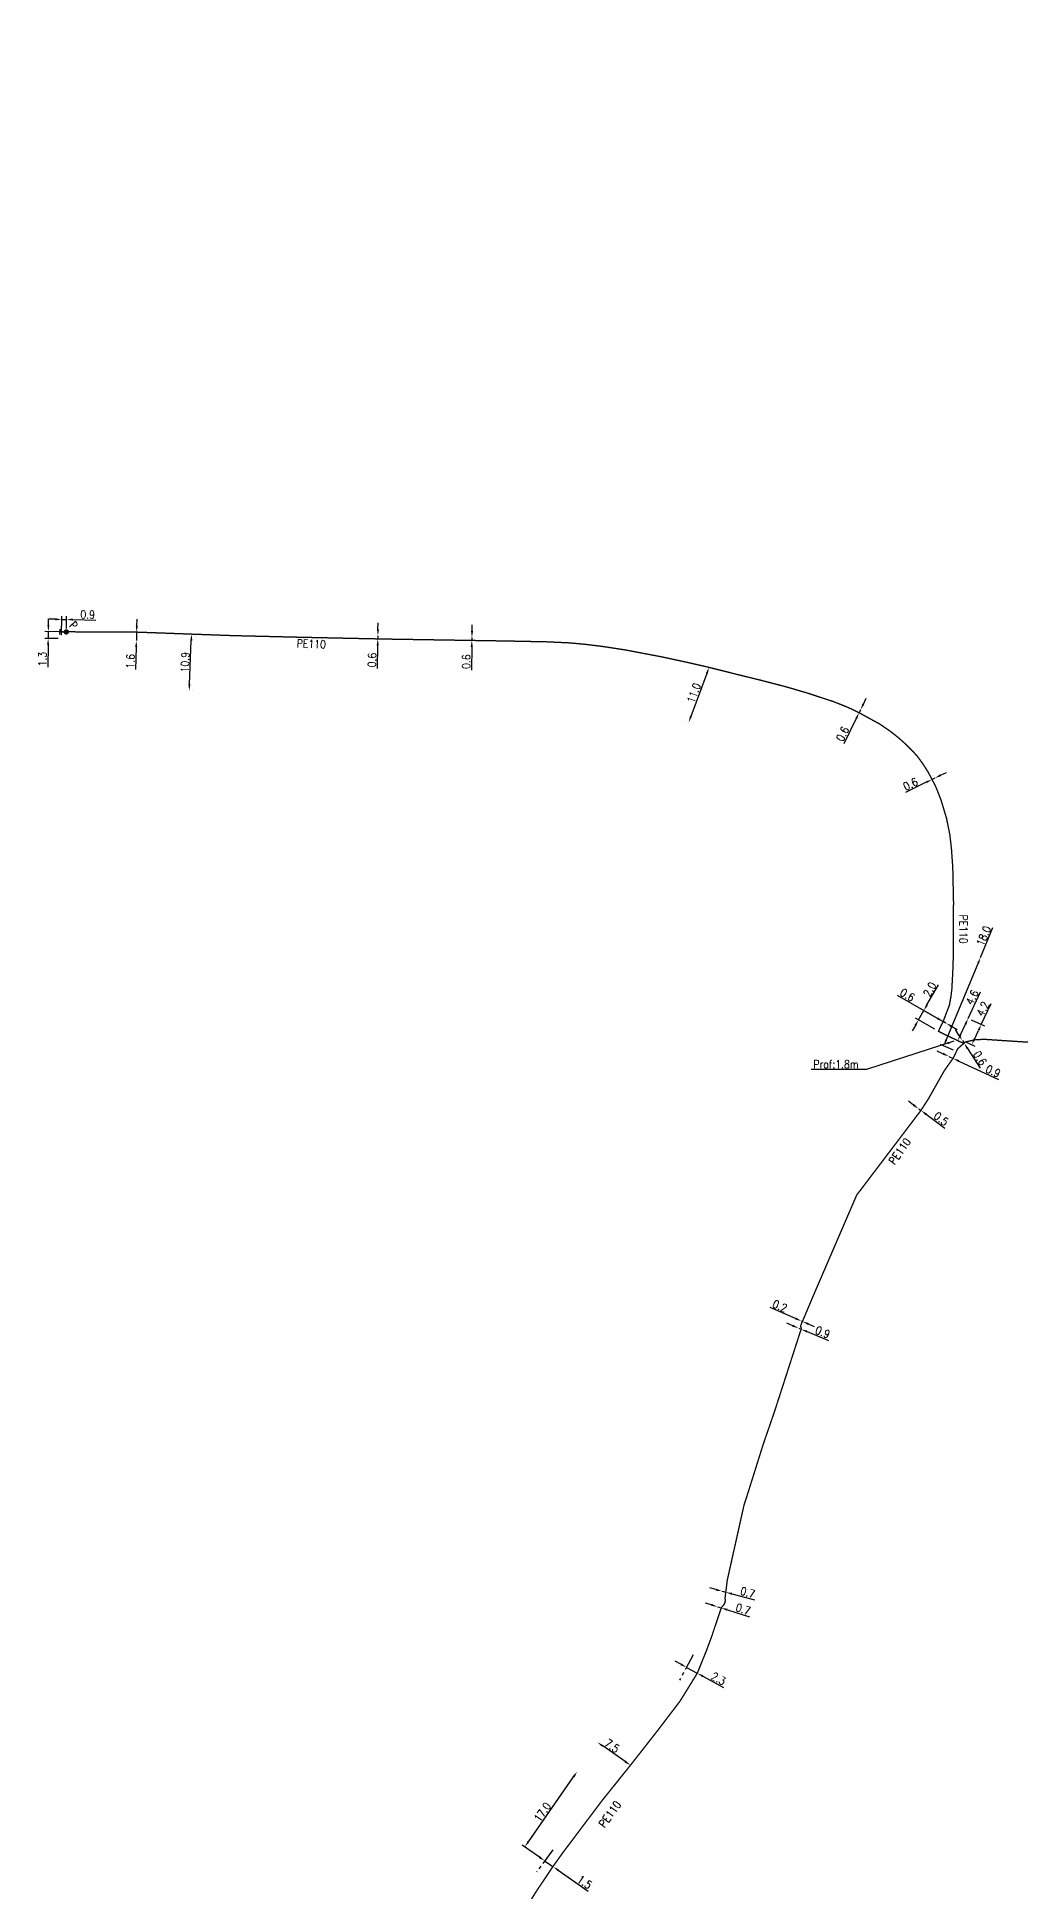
# Model space of a CAD drawing. Header units: millimetres. Extents: x 183000 to 183920, y 151989 to 153001.
# Drawn here: x 183070.1 to 183254.5, y 152499.4 to 152847.1 of the extents above; entities that cross this region are included whole.
import ezdxf
from ezdxf.enums import TextEntityAlignment as Align

# ---------------------------------------------------------------- set-up
doc = ezdxf.new("R2010")
doc.units = ezdxf.units.MM
doc.header["$MEASUREMENT"] = 0
doc.header["$PDMODE"] = 34
doc.linetypes.add('CENTER', pattern=[50.8, 31.75, -6.35, 6.35, -6.35])
doc.linetypes.add('L_100_PE', pattern=[14, 10, -1.5, 1, -1.5])
doc.layers.get('0').update_dxf_attribs({"linetype": 'CONTINUOUS'})
doc.layers.get('DEFPOINTS').update_dxf_attribs({"linetype": 'CONTINUOUS'})
for name, color, linetype in [('L_140', 3, 'CONTINUOUS'), ('L_300', 7, 'CONTINUOUS'), ('L_340', 7, 'CONTINUOUS')]:
    doc.layers.add(name, color=color, linetype=linetype)
doc.styles.add('G_ROMANS', font='ROMANS.SHX', dxfattribs={"width": 0.75})
doc.styles.get("Standard").update_dxf_attribs({"font": 'romans.shx', "width": 0.85})
doc.dimstyles.get("Standard").update_dxf_attribs({"dimtxt": 1.5, "dimasz": 1.2, "dimexe": 0.625, "dimexo": 0.625, "dimgap": 0.25, "dimtad": 1, "dimdec": 1, "dimzin": 0, "dimdsep": 46, "dimtxsty": 'Standard', "dimcen": -0.5, "dimadec": 0, "dimazin": 0, "dimtfac": 1, "dimtdec": 1, "dimtmove": 0, "dimatfit": 3, "dimfxl": 1, "dimtolj": 1, "dimtzin": 0, "dimarcsym": 0})

# ---------------------------------------------------------------- blocks, each defined once
blk = doc.blocks.new('*D4')
at = {"layer": 'DEFPOINTS', "color": 0, "linetype": 'Continuous'}
for p in [(183075.56, 152735.59), (183072.16, 152734.38), (183074.64, 152734.33)]:
    blk.add_point(p, dxfattribs=at)
at = {"layer": 'L_340', "color": 0, "linetype": 'Continuous', "lineweight": -2}
for p, q in [((183072.21, 152736.85), (183072.23, 152738.05)), ((183074.01, 152734.34), (183071.54, 152734.39)), ((183074.94, 152735.6), (183071.56, 152735.66)), ((183072.18, 152735.65), (183072.16, 152734.38)), ((183072.14, 152733.18), (183072.07, 152728.99))]:
    blk.add_line(p, q, dxfattribs=at)
at = {"layer": 'L_340', "color": 0, "linetype": 'Continuous'}
for points in [[(183072.01, 152736.86), (183072.4, 152736.85), (183072.18, 152735.65)], [(183071.94, 152733.18), (183072.34, 152733.17), (183072.16, 152734.38)]]:
    blk.add_solid(points, dxfattribs=at)
at = {"layer": 'L_340', "color": 0, "linetype": 'Continuous', "insert": (183071.09, 152730.5), "char_height": 1.5, "attachment_point": 5, "rotation": 88.9837}
blk.add_mtext('\\A1;1.3', dxfattribs=at)
blk = doc.blocks.new('*D5')
at = {"layer": 'DEFPOINTS', "color": 0, "linetype": 'Continuous'}
for p in [(183075.6, 152737.92), (183075.56, 152735.62), (183074.64, 152734.33)]:
    blk.add_point(p, dxfattribs=at)
at = {"layer": 'L_300', "color": 0, "linetype": 'Continuous', "lineweight": -2}
for p, q in [((183073.5, 152737.96), (183072.3, 152737.98)), ((183074.65, 152734.96), (183074.71, 152738.56)), ((183074.7, 152737.94), (183075.6, 152737.92)), ((183075.57, 152736.24), (183075.61, 152738.55)), ((183076.8, 152737.9), (183081.11, 152737.83))]:
    blk.add_line(p, q, dxfattribs=at)
at = {"layer": 'L_300', "color": 0, "linetype": 'Continuous'}
for points in [[(183073.51, 152738.16), (183073.5, 152737.76), (183074.7, 152737.94)], [(183076.81, 152738.1), (183076.8, 152737.7), (183075.6, 152737.92)]]:
    blk.add_solid(points, dxfattribs=at)
at = {"layer": 'L_300', "color": 0, "linetype": 'Continuous', "insert": (183079.57, 152738.85), "char_height": 1.5, "attachment_point": 5, "rotation": 358.9837}
blk.add_mtext('\\A1;0.9', dxfattribs=at)
blk = doc.blocks.new('L_300_12')
at = {"color": 0, "linetype": 'Continuous', "const_width": 0.497, "flags": 128}
blk.add_lwpolyline([(-0.25, 0, 1), (0.25, 0, 1)], format="xyb", close=True, dxfattribs=at)
at = {"color": 0, "linetype": 'Continuous', "style": 'G_ROMANS', "width": 0.75}
blk.add_text('P', height=1.5, dxfattribs=at).set_placement((0, 1.85), align=Align.MIDDLE)
at = {"color": 0, "linetype": 'Continuous', "style": 'G_ROMANS', "width": 0.75, "flags": 3}
for tag, p in [('DEF_COUP', (0, -7.5)), ('DEF_LEG', (0, -5)), ('DEF_TYPE', (0, -10))]:
    blk.add_attdef(tag, text='', height=1.2, dxfattribs=at).set_placement(p, align=Align.MIDDLE)
blk = doc.blocks.new('*D6')
at = {"layer": 'DEFPOINTS', "color": 0, "linetype": 'Continuous'}
for p in [(183088.74, 152735.56), (183088.69, 152733.96), (183088.69, 152733.96)]:
    blk.add_point(p, dxfattribs=at)
at = {"layer": 'L_140', "color": 0, "linetype": 'Continuous', "lineweight": -2}
for p, q in [((183088.77, 152736.76), (183088.81, 152737.96)), ((183088.74, 152735.56), (183088.69, 152733.96)), ((183088.66, 152732.76), (183088.54, 152728.58))]:
    blk.add_line(p, q, dxfattribs=at)
at = {"layer": 'L_140', "color": 0, "linetype": 'Continuous'}
for points in [[(183088.57, 152736.77), (183088.97, 152736.76), (183088.74, 152735.56)], [(183088.46, 152732.77), (183088.86, 152732.76), (183088.69, 152733.96)]]:
    blk.add_solid(points, dxfattribs=at)
at = {"layer": 'L_140', "color": 0, "linetype": 'Continuous', "insert": (183087.58, 152730.1), "char_height": 1.5, "attachment_point": 5, "rotation": 88.3354}
blk.add_mtext('\\A1;1.6', dxfattribs=at)
blk = doc.blocks.new('*D7')
at = {"layer": 'DEFPOINTS', "color": 0, "linetype": 'Continuous'}
for p in [(183099.04, 152735.18), (183099.04, 152735.18), (183098.59, 152724.57)]:
    blk.add_point(p, dxfattribs=at)
at = {"layer": 'L_140', "color": 0, "linetype": 'Continuous', "lineweight": -2}
for p, q in [((183099.66, 152735.15), (183099.66, 152735.15)), ((183098.64, 152725.77), (183098.99, 152733.98)), ((183099.21, 152724.54), (183099.21, 152724.54))]:
    blk.add_line(p, q, dxfattribs=at)
at = {"layer": 'L_140', "color": 0, "linetype": 'Continuous'}
for points in [[(183098.79, 152733.99), (183099.19, 152733.97), (183099.04, 152735.18)], [(183098.44, 152725.78), (183098.84, 152725.76), (183098.59, 152724.57)]]:
    blk.add_solid(points, dxfattribs=at)
at = {"layer": 'L_140', "color": 0, "linetype": 'Continuous', "insert": (183097.82, 152729.92), "char_height": 1.5, "attachment_point": 5, "rotation": 87.5629}
blk.add_mtext('\\A1;10.9', dxfattribs=at)
blk = doc.blocks.new('*D8')
at = {"layer": 'DEFPOINTS', "color": 0, "linetype": 'Continuous'}
for p in [(183133.96, 152734.89), (183133.95, 152734.29), (183133.95, 152734.29)]:
    blk.add_point(p, dxfattribs=at)
at = {"layer": 'L_140', "color": 0, "linetype": 'Continuous', "lineweight": -2}
for p, q in [((183133.96, 152734.89), (183133.95, 152734.29)), ((183133.98, 152736.09), (183134.01, 152737.29)), ((183134.58, 152734.88), (183134.58, 152734.88)), ((183133.92, 152733.09), (183133.84, 152728.72))]:
    blk.add_line(p, q, dxfattribs=at)
at = {"layer": 'L_140', "color": 0, "linetype": 'Continuous'}
for points in [[(183133.78, 152736.09), (183134.18, 152736.09), (183133.96, 152734.89)], [(183133.72, 152733.09), (183134.12, 152733.09), (183133.95, 152734.29)]]:
    blk.add_solid(points, dxfattribs=at)
at = {"layer": 'L_140', "color": 0, "linetype": 'Continuous', "insert": (183132.87, 152730.33), "char_height": 1.5, "attachment_point": 5, "rotation": 88.8604}
blk.add_mtext('\\A1;0.6', dxfattribs=at)
blk = doc.blocks.new('*D9')
at = {"layer": 'DEFPOINTS', "color": 0, "linetype": 'Continuous'}
for p in [(183151.59, 152734.55), (183151.58, 152734), (183151.58, 152734)]:
    blk.add_point(p, dxfattribs=at)
at = {"layer": 'L_140', "color": 0, "linetype": 'Continuous', "lineweight": -2}
for p, q in [((183151.59, 152734.55), (183151.58, 152734)), ((183151.61, 152735.75), (183151.63, 152736.95)), ((183151.56, 152732.8), (183151.49, 152728.43))]:
    blk.add_line(p, q, dxfattribs=at)
at = {"layer": 'L_140', "color": 0, "linetype": 'Continuous'}
for points in [[(183151.41, 152735.76), (183151.81, 152735.75), (183151.59, 152734.55)], [(183151.36, 152732.8), (183151.76, 152732.8), (183151.58, 152734)]]:
    blk.add_solid(points, dxfattribs=at)
at = {"layer": 'L_140', "color": 0, "linetype": 'Continuous', "insert": (183150.52, 152730.03), "char_height": 1.5, "attachment_point": 5, "rotation": 89.076}
blk.add_mtext('\\A1;0.6', dxfattribs=at)
blk = doc.blocks.new('*D10')
at = {"layer": 'DEFPOINTS', "color": 0, "linetype": 'Continuous'}
for p in [(183196.04, 152728.95), (183192.22, 152718.63), (183192.22, 152718.63)]:
    blk.add_point(p, dxfattribs=at)
at = {"layer": 'L_140', "color": 0, "linetype": 'Continuous', "lineweight": -2}
for p, q in [((183195.63, 152727.82), (183192.63, 152719.76)), ((183191.63, 152718.85), (183191.63, 152718.85))]:
    blk.add_line(p, q, dxfattribs=at)
at = {"layer": 'L_140', "color": 0, "linetype": 'Continuous'}
for points in [[(183195.44, 152727.89), (183195.81, 152727.75), (183196.04, 152728.95)], [(183192.45, 152719.83), (183192.82, 152719.69), (183192.22, 152718.63)]]:
    blk.add_solid(points, dxfattribs=at)
at = {"layer": 'L_140', "color": 0, "linetype": 'Continuous', "insert": (183193.19, 152724.14), "char_height": 1.5, "attachment_point": 5, "rotation": 69.6374}
blk.add_mtext('\\A1;11.0', dxfattribs=at)
blk = doc.blocks.new('*D11')
at = {"layer": 'DEFPOINTS', "color": 0, "linetype": 'Continuous'}
for p in [(183224.44, 152721.01), (183224.44, 152721.01), (183224.17, 152720.45)]:
    blk.add_point(p, dxfattribs=at)
at = {"layer": 'L_140', "color": 0, "linetype": 'Continuous', "lineweight": -2}
for p, q in [((183223.61, 152720.72), (183223.6, 152720.73)), ((183224.44, 152721.01), (183224.16, 152720.45)), ((183224.97, 152722.08), (183225.5, 152723.16)), ((183223.63, 152719.37), (183221.28, 152714.6))]:
    blk.add_line(p, q, dxfattribs=at)
at = {"layer": 'L_140', "color": 0, "linetype": 'Continuous'}
for points in [[(183224.79, 152722.17), (183225.15, 152722), (183224.44, 152721.01)], [(183223.45, 152719.46), (183223.81, 152719.28), (183224.16, 152720.45)]]:
    blk.add_solid(points, dxfattribs=at)
at = {"layer": 'L_140', "color": 0, "linetype": 'Continuous', "insert": (183221.08, 152716.46), "char_height": 1.5, "attachment_point": 5, "rotation": 63.7578}
blk.add_mtext('\\A1;0.6', dxfattribs=at)
blk = doc.blocks.new('*D12')
at = {"layer": 'DEFPOINTS', "color": 0, "linetype": 'Continuous'}
for p in [(183237.83, 152707.94), (183238.37, 152708.21), (183238.37, 152708.21)]:
    blk.add_point(p, dxfattribs=at)
at = {"layer": 'L_140', "color": 0, "linetype": 'Continuous', "lineweight": -2}
for p, q in [((183236.75, 152707.41), (183232.83, 152705.47)), ((183238.37, 152708.21), (183237.83, 152707.94)), ((183238.09, 152708.77), (183238.09, 152708.77)), ((183239.45, 152708.74), (183240.52, 152709.27))]:
    blk.add_line(p, q, dxfattribs=at)
at = {"layer": 'L_140', "color": 0, "linetype": 'Continuous'}
for points in [[(183236.66, 152707.59), (183236.84, 152707.23), (183237.83, 152707.94)], [(183239.36, 152708.92), (183239.54, 152708.56), (183238.37, 152708.21)]]:
    blk.add_solid(points, dxfattribs=at)
at = {"layer": 'L_140', "color": 0, "linetype": 'Continuous', "insert": (183233.81, 152707.07), "char_height": 1.5, "attachment_point": 5, "rotation": 26.2775}
blk.add_mtext('\\A1;0.6', dxfattribs=at)
blk = doc.blocks.new('*D13')
at = {"layer": 'DEFPOINTS', "color": 0, "linetype": 'Continuous'}
for p in [(183239.92, 152662.57), (183239.92, 152662.57), (183240.44, 152662.27)]:
    blk.add_point(p, dxfattribs=at)
at = {"layer": 'L_140', "color": 0, "linetype": 'Continuous', "lineweight": -2}
for p, q in [((183238.87, 152663.17), (183231.35, 152667.47)), ((183240.44, 152662.27), (183239.92, 152662.57)), ((183241.48, 152661.68), (183242.52, 152661.08))]:
    blk.add_line(p, q, dxfattribs=at)
at = {"layer": 'L_140', "color": 0, "linetype": 'Continuous'}
for points in [[(183238.97, 152663.34), (183238.77, 152662.99), (183239.92, 152662.57)], [(183241.58, 152661.85), (183241.38, 152661.51), (183240.44, 152662.27)]]:
    blk.add_solid(points, dxfattribs=at)
at = {"layer": 'L_140', "color": 0, "linetype": 'Continuous', "insert": (183233.22, 152667.55), "char_height": 1.5, "attachment_point": 5, "rotation": 330.264}
blk.add_mtext('\\A1;0.6', dxfattribs=at)
blk = doc.blocks.new('*D14')
at = {"layer": 'DEFPOINTS', "color": 0, "linetype": 'Continuous'}
for p in [(183235.31, 152662.9), (183240.86, 152662.03), (183238.92, 152660.84)]:
    blk.add_point(p, dxfattribs=at)
at = {"layer": 'L_140', "color": 0, "linetype": 'Continuous', "lineweight": -2}
for p, q in [((183236.89, 152665.68), (183239.06, 152669.48)), ((183240.32, 152662.34), (183235.76, 152664.95)), ((183234.71, 152661.86), (183234.12, 152660.82)), ((183238.38, 152661.15), (183234.76, 152663.21)), ((183235.31, 152662.9), (183236.3, 152664.64))]:
    blk.add_line(p, q, dxfattribs=at)
at = {"layer": 'L_140', "color": 0, "linetype": 'Continuous'}
for points in [[(183236.72, 152665.78), (183237.07, 152665.58), (183236.3, 152664.64)], [(183234.54, 152661.96), (183234.89, 152661.76), (183235.31, 152662.9)]]:
    blk.add_solid(points, dxfattribs=at)
at = {"layer": 'L_140', "color": 0, "linetype": 'Continuous', "insert": (183237.41, 152668.6), "char_height": 1.5, "attachment_point": 5, "rotation": 60.2738}
blk.add_mtext('\\A1;2.0', dxfattribs=at)
blk = doc.blocks.new('*D15')
at = {"layer": 'DEFPOINTS', "color": 0, "linetype": 'Continuous'}
for p in [(183244.61, 152663.16), (183242.65, 152659), (183242.65, 152659)]:
    blk.add_point(p, dxfattribs=at)
at = {"layer": 'L_140', "color": 0, "linetype": 'Continuous', "lineweight": -2}
for p, q in [((183244.61, 152663.16), (183246.94, 152668.12)), ((183243.16, 152660.09), (183244.1, 152662.08))]:
    blk.add_line(p, q, dxfattribs=at)
at = {"layer": 'L_140', "color": 0, "linetype": 'Continuous'}
for points in [[(183243.92, 152662.16), (183244.28, 152661.99), (183244.61, 152663.16)], [(183242.98, 152660.17), (183243.34, 152660), (183242.65, 152659)]]:
    blk.add_solid(points, dxfattribs=at)
at = {"layer": 'L_140', "color": 0, "linetype": 'Continuous', "insert": (183245.36, 152667.11), "char_height": 1.5, "attachment_point": 5, "rotation": 64.821}
blk.add_mtext('\\A1;4.6', dxfattribs=at)
blk = doc.blocks.new('*D16')
at = {"layer": 'DEFPOINTS', "color": 0, "linetype": 'Continuous'}
for p in [(183244.61, 152663.16), (183243.53, 152659.03), (183245.28, 152658.21)]:
    blk.add_point(p, dxfattribs=at)
at = {"layer": 'L_140', "color": 0, "linetype": 'Continuous', "lineweight": -2}
for p, q in [((183247.07, 152662.01), (183248.93, 152665.96)), ((183245.17, 152662.9), (183247.64, 152661.74)), ((183244.09, 152658.77), (183245.85, 152657.94)), ((183245.79, 152659.29), (183246.56, 152660.92))]:
    blk.add_line(p, q, dxfattribs=at)
at = {"layer": 'L_140', "color": 0, "linetype": 'Continuous'}
for points in [[(183246.38, 152661.01), (183246.74, 152660.84), (183247.07, 152662.01)], [(183245.61, 152659.38), (183245.97, 152659.21), (183245.28, 152658.21)]]:
    blk.add_solid(points, dxfattribs=at)
at = {"layer": 'L_140', "color": 0, "linetype": 'Continuous', "insert": (183247.35, 152664.95), "char_height": 1.5, "attachment_point": 5, "rotation": 64.821}
blk.add_mtext('\\A1;4.2', dxfattribs=at)
blk = doc.blocks.new('*D17')
at = {"layer": 'DEFPOINTS', "color": 0, "linetype": 'Continuous'}
for p in [(183243.53, 152659.03), (183243.85, 152658.53), (183243.85, 152658.53)]:
    blk.add_point(p, dxfattribs=at)
at = {"layer": 'L_140', "color": 0, "linetype": 'Continuous', "lineweight": -2}
for p, q in [((183242.88, 152660.04), (183242.24, 152661.06)), ((183243, 152658.7), (183243, 152658.7)), ((183243.32, 152658.19), (183243.32, 152658.19)), ((183243.53, 152659.03), (183243.85, 152658.53)), ((183244.49, 152657.51), (183246.84, 152653.82))]:
    blk.add_line(p, q, dxfattribs=at)
at = {"layer": 'L_140', "color": 0, "linetype": 'Continuous'}
for points in [[(183243.05, 152660.15), (183242.71, 152659.94), (183243.53, 152659.03)], [(183244.66, 152657.62), (183244.32, 152657.4), (183243.85, 152658.53)]]:
    blk.add_solid(points, dxfattribs=at)
at = {"layer": 'L_140', "color": 0, "linetype": 'Continuous', "insert": (183246.83, 152655.7), "char_height": 1.5, "attachment_point": 5, "rotation": 302.4266}
blk.add_mtext('\\A1;0.6', dxfattribs=at)
blk = doc.blocks.new('*D37')
at = {"layer": 'DEFPOINTS', "color": 0, "linetype": 'Continuous'}
for p in [(183246.92, 152674.57), (183240.01, 152658), (183242.42, 152656.99)]:
    blk.add_point(p, dxfattribs=at)
at = {"layer": 'L_140', "color": 0, "linetype": 'Continuous', "lineweight": -2}
for p, q in [((183246.92, 152674.57), (183249.26, 152680.17)), ((183240.47, 152659.1), (183246.46, 152673.46)), ((183241.84, 152657.23), (183239.43, 152658.24))]:
    blk.add_line(p, q, dxfattribs=at)
at = {"layer": 'L_140', "color": 0, "linetype": 'Continuous'}
for points in [[(183246.28, 152673.54), (183246.65, 152673.39), (183246.92, 152674.57)], [(183240.29, 152659.18), (183240.66, 152659.03), (183240.01, 152658)]]:
    blk.add_solid(points, dxfattribs=at)
at = {"layer": 'L_140', "color": 0, "linetype": 'Continuous', "insert": (183247.52, 152678.61), "char_height": 1.5, "attachment_point": 5, "rotation": 67.3648}
blk.add_mtext('\\A1;18.0', dxfattribs=at)
blk = doc.blocks.new('*D38')
at = {"layer": 'DEFPOINTS', "color": 0, "linetype": 'Continuous'}
for p in [(183240.98, 152656.04), (183241.77, 152655.67), (183241.77, 152655.67)]:
    blk.add_point(p, dxfattribs=at)
at = {"layer": 'L_140', "color": 0, "linetype": 'Continuous', "lineweight": -2}
for p, q in [((183239.89, 152656.55), (183238.8, 152657.05)), ((183240.71, 152655.48), (183240.71, 152655.48)), ((183240.98, 152656.04), (183241.77, 152655.67)), ((183242.86, 152655.17), (183250.29, 152651.71))]:
    blk.add_line(p, q, dxfattribs=at)
at = {"layer": 'L_140', "color": 0, "linetype": 'Continuous'}
for points in [[(183239.97, 152656.73), (183239.8, 152656.37), (183240.98, 152656.04)], [(183242.95, 152655.35), (183242.78, 152654.98), (183241.77, 152655.67)]]:
    blk.add_solid(points, dxfattribs=at)
at = {"layer": 'L_140', "color": 0, "linetype": 'Continuous', "insert": (183249.3, 152653.27), "char_height": 1.5, "attachment_point": 5, "rotation": 335.0528}
blk.add_mtext('\\A1;0.9', dxfattribs=at)
blk = doc.blocks.new('*D171')
at = {"layer": 'DEFPOINTS', "color": 0, "linetype": 'Continuous'}
for p in [(183171.32, 152521.98), (183171.32, 152521.98), (183163.74, 152506.3)]:
    blk.add_point(p, dxfattribs=at)
at = {"layer": 'L_140', "color": 0, "linetype": 'Continuous', "lineweight": -2}
for p, q in [((183162.17, 152508.85), (183170.63, 152521)), ((183163.23, 152506.66), (183160.98, 152508.23))]:
    blk.add_line(p, q, dxfattribs=at)
at = {"layer": 'L_140', "color": 0, "linetype": 'Continuous'}
for points in [[(183170.47, 152521.11), (183170.8, 152520.88), (183171.32, 152521.98)], [(183162.01, 152508.97), (183162.34, 152508.74), (183161.49, 152507.87)]]:
    blk.add_solid(points, dxfattribs=at)
at = {"layer": 'L_140', "color": 0, "linetype": 'Continuous', "insert": (183164.82, 152514.4), "char_height": 1.5, "attachment_point": 5, "rotation": 55.1333}
blk.add_mtext('\\A1;17.0', dxfattribs=at)
blk = doc.blocks.new('*D172')
at = {"layer": 'DEFPOINTS', "color": 0, "linetype": 'Continuous'}
for p in [(183165.22, 152505.27), (183165.22, 152505.27), (183166.77, 152504.19)]:
    blk.add_point(p, dxfattribs=at)
at = {"layer": 'L_140', "color": 0, "linetype": 'Continuous', "lineweight": -2}
for p, q in [((183164.23, 152505.96), (183163.25, 152506.64)), ((183165.22, 152505.27), (183166.77, 152504.19)), ((183167.76, 152503.5), (183173.37, 152499.59))]:
    blk.add_line(p, q, dxfattribs=at)
at = {"layer": 'L_140', "color": 0, "linetype": 'Continuous'}
for points in [[(183164.35, 152506.12), (183164.12, 152505.79), (183165.22, 152505.27)], [(183167.87, 152503.66), (183167.64, 152503.34), (183166.77, 152504.19)]]:
    blk.add_solid(points, dxfattribs=at)
at = {"layer": 'L_140', "color": 0, "linetype": 'Continuous', "insert": (183172.71, 152501.27), "char_height": 1.5, "attachment_point": 5, "rotation": 325.1333}
blk.add_mtext('\\A1;1.5', dxfattribs=at)
blk = doc.blocks.new('*D173')
at = {"layer": 'DEFPOINTS', "color": 0, "linetype": 'Continuous'}
for p in [(183175.15, 152527.47), (183175.15, 152527.47), (183181.3, 152523.18)]:
    blk.add_point(p, dxfattribs=at)
at = {"layer": 'L_140', "color": 0, "linetype": 'Continuous', "lineweight": -2}
blk.add_line((183180.31, 152523.87), (183176.13, 152526.79), dxfattribs=at)
at = {"layer": 'L_140', "color": 0, "linetype": 'Continuous'}
for points in [[(183176.24, 152526.95), (183176.02, 152526.62), (183175.15, 152527.47)], [(183180.43, 152524.03), (183180.2, 152523.71), (183181.3, 152523.18)]]:
    blk.add_solid(points, dxfattribs=at)
at = {"layer": 'L_140', "color": 0, "linetype": 'Continuous', "insert": (183177.86, 152526.8), "char_height": 1.5, "attachment_point": 5, "rotation": 325.1329}
blk.add_mtext('\\A1;7.5', dxfattribs=at)
blk = doc.blocks.new('*D174')
at = {"layer": 'DEFPOINTS', "color": 0, "linetype": 'Continuous'}
for p in [(183191.81, 152541.53), (183191.81, 152541.53), (183193.83, 152540.43)]:
    blk.add_point(p, dxfattribs=at)
at = {"layer": 'L_140', "color": 0, "linetype": 'Continuous', "lineweight": -2}
for p, q in [((183190.76, 152542.1), (183189.7, 152542.68)), ((183191.81, 152541.53), (183193.83, 152540.43)), ((183194.89, 152539.86), (183198.73, 152537.77))]:
    blk.add_line(p, q, dxfattribs=at)
at = {"layer": 'L_140', "color": 0, "linetype": 'Continuous'}
for points in [[(183190.85, 152542.28), (183190.66, 152541.93), (183191.81, 152541.53)], [(183194.98, 152540.03), (183194.79, 152539.68), (183193.83, 152540.43)]]:
    blk.add_solid(points, dxfattribs=at)
at = {"layer": 'L_140', "color": 0, "linetype": 'Continuous', "insert": (183197.81, 152539.41), "char_height": 1.5, "attachment_point": 5, "rotation": 331.461}
blk.add_mtext('\\A1;2.3', dxfattribs=at)
blk = doc.blocks.new('*D175')
at = {"layer": 'DEFPOINTS', "color": 0, "linetype": 'Continuous'}
for p in [(183197.65, 152552.88), (183197.65, 152552.88), (183198.32, 152552.67)]:
    blk.add_point(p, dxfattribs=at)
at = {"layer": 'L_140', "color": 0, "linetype": 'Continuous', "lineweight": -2}
for p, q in [((183196.51, 152553.23), (183195.36, 152553.59)), ((183197.65, 152552.88), (183198.32, 152552.67)), ((183199.47, 152552.31), (183203.64, 152551.02))]:
    blk.add_line(p, q, dxfattribs=at)
at = {"layer": 'L_140', "color": 0, "linetype": 'Continuous'}
for points in [[(183196.57, 152553.43), (183196.45, 152553.04), (183197.65, 152552.88)], [(183199.53, 152552.51), (183199.41, 152552.12), (183198.32, 152552.67)]]:
    blk.add_solid(points, dxfattribs=at)
at = {"layer": 'L_140', "color": 0, "linetype": 'Continuous', "insert": (183202.42, 152552.44), "char_height": 1.5, "attachment_point": 5, "rotation": 342.7275}
blk.add_mtext('\\A1;0.7', dxfattribs=at)
blk = doc.blocks.new('*D176')
at = {"layer": 'DEFPOINTS', "color": 0, "linetype": 'Continuous'}
for p in [(183198.49, 152555.79), (183198.49, 152555.79), (183199.17, 152555.61)]:
    blk.add_point(p, dxfattribs=at)
at = {"layer": 'L_140', "color": 0, "linetype": 'Continuous', "lineweight": -2}
for p, q in [((183197.33, 152556.1), (183196.17, 152556.41)), ((183198.33, 152555.18), (183198.33, 152555.18)), ((183198.49, 152555.79), (183199.17, 152555.61)), ((183199.01, 152555), (183199.01, 152555)), ((183200.33, 152555.3), (183204.55, 152554.17))]:
    blk.add_line(p, q, dxfattribs=at)
at = {"layer": 'L_140', "color": 0, "linetype": 'Continuous'}
for points in [[(183197.38, 152556.29), (183197.28, 152555.9), (183198.49, 152555.79)], [(183200.38, 152555.49), (183200.28, 152555.11), (183199.17, 152555.61)]]:
    blk.add_solid(points, dxfattribs=at)
at = {"layer": 'L_140', "color": 0, "linetype": 'Continuous', "insert": (183203.28, 152555.55), "char_height": 1.5, "attachment_point": 5, "rotation": 345.0824}
blk.add_mtext('\\A1;0.7', dxfattribs=at)
blk = doc.blocks.new('*D177')
at = {"layer": 'DEFPOINTS', "color": 0, "linetype": 'Continuous'}
for p in [(183212.84, 152605.1), (183212.84, 152605.1), (183213.3, 152604.91)]:
    blk.add_point(p, dxfattribs=at)
at = {"layer": 'L_140', "color": 0, "linetype": 'Continuous', "lineweight": -2}
for p, q in [((183211.73, 152605.56), (183210.62, 152606.01)), ((183212.84, 152605.1), (183213.3, 152604.91)), ((183214.41, 152604.46), (183218.4, 152602.82))]:
    blk.add_line(p, q, dxfattribs=at)
at = {"layer": 'L_140', "color": 0, "linetype": 'Continuous'}
for points in [[(183211.8, 152605.74), (183211.65, 152605.37), (183212.84, 152605.1)], [(183214.48, 152604.64), (183214.33, 152604.27), (183213.3, 152604.91)]]:
    blk.add_solid(points, dxfattribs=at)
at = {"layer": 'L_140', "color": 0, "linetype": 'Continuous', "insert": (183217.34, 152604.34), "char_height": 1.5, "attachment_point": 5, "rotation": 337.6727}
blk.add_mtext('\\A1;0.9', dxfattribs=at)
blk = doc.blocks.new('*D178')
at = {"layer": 'DEFPOINTS', "color": 0, "linetype": 'Continuous'}
for p in [(183213.35, 152606.44), (183213.35, 152606.44), (183213.53, 152606.36)]:
    blk.add_point(p, dxfattribs=at)
at = {"layer": 'L_140', "color": 0, "linetype": 'Continuous', "lineweight": -2}
for p, q in [((183212.25, 152606.91), (183207.47, 152608.95)), ((183213.53, 152606.36), (183213.35, 152606.44)), ((183214.64, 152605.89), (183215.74, 152605.42))]:
    blk.add_line(p, q, dxfattribs=at)
at = {"layer": 'L_140', "color": 0, "linetype": 'Continuous'}
for points in [[(183212.32, 152607.1), (183212.17, 152606.73), (183213.35, 152606.44)], [(183214.72, 152606.08), (183214.56, 152605.71), (183213.53, 152606.36)]]:
    blk.add_solid(points, dxfattribs=at)
at = {"layer": 'L_140', "color": 0, "linetype": 'Continuous', "insert": (183209.32, 152609.24), "char_height": 1.5, "attachment_point": 5, "rotation": 336.909}
blk.add_mtext('\\A1;0.2', dxfattribs=at)
blk = doc.blocks.new('*D213')
at = {"layer": 'DEFPOINTS', "color": 0, "linetype": 'Continuous'}
for p in [(183235.35, 152646.2), (183235.35, 152646.2), (183235.75, 152645.91)]:
    blk.add_point(p, dxfattribs=at)
at = {"layer": 'L_140', "color": 0, "linetype": 'Continuous', "lineweight": -2}
for p, q in [((183234.38, 152646.92), (183233.42, 152647.64)), ((183235.35, 152646.2), (183235.75, 152645.91)), ((183236.71, 152645.19), (183240.22, 152642.58))]:
    blk.add_line(p, q, dxfattribs=at)
at = {"layer": 'L_140', "color": 0, "linetype": 'Continuous'}
for points in [[(183234.5, 152647.08), (183234.26, 152646.76), (183235.35, 152646.2)], [(183236.83, 152645.35), (183236.59, 152645.03), (183235.75, 152645.91)]]:
    blk.add_solid(points, dxfattribs=at)
at = {"layer": 'L_140', "color": 0, "linetype": 'Continuous', "insert": (183239.54, 152644.33), "char_height": 1.5, "attachment_point": 5, "rotation": 323.3257}
blk.add_mtext('\\A1;0.5', dxfattribs=at)
blk = doc.blocks.new('L_340_07')
at = {"color": 0, "linetype": 'Continuous', "const_width": 0.25, "flags": 128}
blk.add_lwpolyline([(0, 0), (1.25, 0)], dxfattribs=at)
at = {"color": 0, "linetype": 'Continuous', "flags": 128}
blk.add_lwpolyline([(1.25, -0.5), (1.25, 0.5)], dxfattribs=at)
at = {"color": 0, "linetype": 'Continuous', "width": 0.75, "flags": 3}
for tag, p in [('DEF_LEG', (0.72, -3.47)), ('DEF_COUP', (0.72, -5.97)), ('DEF_TYPE', (0.72, -8.47))]:
    blk.add_attdef(tag, text='', height=1.2, dxfattribs=at).set_placement(p, align=Align.MIDDLE)

msp = doc.modelspace()

# ---------------------------------------------------------------- linework, layer by layer
at = {"layer": 'L_140', "linetype": 'L_100_PE', "const_width": 0.25, "flags": 128}
msp.add_lwpolyline([(183252.05, 152397.96), (183248.25, 152401.54), (183247.81, 152401.27), (183246.87, 152400.9), (183246.2, 152400.64), (183245.64, 152400.44), (183244.95, 152400.36), (183244.23, 152400.41), (183243.29, 152400.52, -0.106564), (183243.19, 152400.56), (183241.58, 152401.53), (183237.97, 152404.02), (183233.04, 152407.33), (183224.18, 152413.23), (183221.43, 152415.1), (183215.15, 152419.33), (183208.28, 152423.76), (183199.91, 152428.64), (183194.16, 152431.76), (183187.28, 152435.44), (183181.33, 152438.4), (183180.73, 152438.7), (183180.21, 152439.64), (183180.21, 152439.64), (183180.21, 152439.64), (183178.97, 152440.26), (183161.21, 152449.11), (183155.53, 152452.81), (183151.06, 152457.98), (183149.19, 152462.99), (183149.08, 152467.77), (183148.97, 152472.05), (183149.54, 152474.49), (183150.99, 152478.24), (183153.73, 152483.75), (183163.69, 152499.59), (183166.77, 152504.19), (183168.62, 152506.78), (183176.01, 152516.59), (183181.3, 152523.18), (183186.44, 152529.74), (183190.61, 152535.21), (183193.83, 152540.43), (183195.5, 152544.55), (183196.5, 152547.23), (183198.31, 152552.63, -0.089435), (183198.35, 152552.71), (183198.7, 152553.14, -0.008579), (183198.71, 152553.15), (183198.84, 152553.3, 0.07507), (183198.88, 152553.36), (183198.99, 152553.61, 0.054364), (183199, 152553.66), (183199.08, 152554.03, 0.063762), (183199.08, 152554.1), (183199.04, 152554.51, -0.05906), (183199.04, 152554.57), (183199.17, 152555.61), (183199.17, 152555.61), (183199.17, 152555.61), (183199.17, 152555.61), (183199.17, 152555.61), (183199.45, 152557.86), (183202.61, 152572.02), (183202.96, 152573.06), (183204.51, 152577.98), (183206.23, 152583.46), (183208.28, 152589.39), (183213.31, 152604.95), (183213.32, 152604.96, 0.166804), (183213.31, 152605.13), (183213.26, 152605.26, -0.049107), (183213.25, 152605.31), (183213.22, 152605.5, -0.140408), (183213.24, 152605.63), (183213.53, 152606.36), (183213.83, 152607.04), (183215.88, 152611.89), (183223.71, 152630.04), (183235.75, 152645.91), (183237.17, 152648.11), (183240.14, 152653.37), (183241.77, 152655.67), (183242.12, 152656.35), (183242.12, 152656.35), (183242.63, 152657.45, -0.107508), (183242.63, 152657.45), (183243.85, 152658.53, -0.175439), (183244.18, 152658.77), (183245.93, 152659.15), (183247.63, 152659.24), (183251.34, 152658.99), (183257, 152658.63), (183267.25, 152658.36), (183272.82, 152658.52), (183280.81, 152659.15), (183286.91, 152660.31), (183295.34, 152662.48), (183306.09, 152665.74), (183320.27, 152669.97), (183326.9, 152672.24), (183339.91, 152675.75), (183357.46, 152680.48), (183370.8, 152684.22), (183378.25, 152686.66), (183383.97, 152689), (183386.75, 152690.27), (183387.53, 152690.52), (183387.89, 152690.7), (183388.38, 152690.93), (183388.95, 152691.45), (183389.48, 152692.05), (183389.81, 152692.47), (183391.01, 152693.47), (183394.33, 152695.67), (183394.33, 152695.67), (183407.42, 152703.83), (183448.34, 152728.29), (183448.7, 152728.5), (183448.98, 152728.57), (183449.31, 152728.57), (183449.52, 152728.53), (183450.91, 152728.55), (183452.95, 152727.94), (183473.53, 152716.93), (183477.84, 152714.62), (183487.03, 152709.71), (183501.37, 152701.32), (183532.69, 152684.96), (183549.96, 152673.82), (183569.88, 152656.53), (183583.34, 152647.06), (183589.84, 152642.41), (183593.29, 152646), (183600.3, 152641.14), (183612.4, 152636.59), (183637.73, 152629.26), (183666.57, 152619.55), (183667.66, 152615.18, 0.091037), (183682.38, 152618.14), (183702.7, 152627.71, 0.003149), (183715.46, 152633.81, 0.077889), (183721.05, 152640.23), (183743.34, 152671.28), (183755.25, 152688.62), (183766.41, 152704.7), (183776.51, 152718.89), (183789.18, 152737.85), (183791.76, 152742.37), (183796.58, 152753.73), (183801.97, 152766.41), (183824.2, 152821.94), (183827.92, 152830.72), (183831.3, 152836.12), (183836.84, 152846.96)], format="xyb", dxfattribs=at)
at = {"layer": 'L_140', "linetype": 'L_100_PE', "flags": 128}
msp.add_lwpolyline([(183075.56, 152735.62, 0.25, 0.25, 0), (183088.74, 152735.56, 0.25, 0.25, 0), (183099.04, 152735.18, 0.25, 0.25, 0), (183106.89, 152734.9, 0.25, 0.25, 0), (183119.3, 152734.6, 0.25, 0.25, 0), (183131.89, 152734.33, 0.25, 0.25, 0), (183133.95, 152734.29, 0.25, 0.25, 0), (183135.88, 152734.25, 0.25, 0.25, 0), (183157.76, 152733.9, 0.25, 0.25, 0), (183165.6, 152733.74, 0.25, 0.25, 0), (183169.91, 152733.54, 0.25, 0.25, 0), (183172.93, 152733.26, 0.25, 0.25, 0), (183176.16, 152732.86, 0.25, 0.25, 0), (183180.34, 152732.22, 0.25, 0.25, 0), (183187.18, 152730.92, 0.25, 0.25, 0), (183192.31, 152729.81, 0.25, 0.25, 0), (183196.04, 152728.95, 0.25, 0.25, 0), (183200.97, 152727.71, 0.25, 0.25, 0), (183205.73, 152726.54, 0.25, 0.25, 0), (183210.32, 152725.35, 0.25, 0.25, 0), (183214.43, 152724.15, 0.25, 0.25, 0), (183219.31, 152722.55, 0.25, 0.25, 0), (183221.74, 152721.59, 0.25, 0.25, 0), (183222.78, 152721.13, 0.25, 0.25, 0), (183224.16, 152720.45, 0.25, 0.25, 0), (183228.03, 152718.33, 0.25, 0.25, 0), (183230.1, 152716.91, 0.25, 0.25, 0), (183231.51, 152715.79, 0.25, 0.25, 0), (183232.84, 152714.61, 0.25, 0.25, 0), (183234.21, 152713.25, 0.25, 0.25, 0), (183235.09, 152712.27, 0.25, 0.25, 0), (183236.03, 152710.99, 0.25, 0.25, 0), (183237.11, 152709.32, 0.25, 0.25, 0), (183237.83, 152707.94, 0.25, 0.25, 0), (183238.42, 152706.82, 0.25, 0.25, 0), (183238.71, 152706.16, 0.25, 0.25, 0), (183239.54, 152704.03, 0.25, 0.25, 0), (183240.55, 152700.66, 0.25, 0.25, 0), (183241.16, 152697.67, 0.25, 0.25, 0), (183241.47, 152695.01, 0.25, 0.25, 0), (183241.72, 152691.46, 0.25, 0.25, 0), (183241.86, 152685.01, 0.25, 0.25, 0), (183241.83, 152674.98, 0.25, 0.25, 0), (183241.73, 152672.06, 0.25, 0.25, 0), (183241.55, 152668.66, 0.25, 0.25, 0), (183241.37, 152667.21, 0.25, 0.25, 0), (183241.08, 152665.62, 0.25, 0.25, 0), (183239.88, 152662.49, 0.25, 0.25, 0), (183239.02, 152660.74, 0.25, 0.25, 0), (183239.56, 152660.47, 0.25, 0.25, 0), (183243.78, 152658.46, 0, 0, 0)], format="xyseb", dxfattribs=at)
at = {"layer": 'L_140', "color": 7, "linetype": 'CENTER', "ltscale": 0.1, "flags": 128}
for points in [[(183193.07, 152543.9), (183191.63, 152541.19), (183190.51, 152539.13)], [(183166.75, 152507.36), (183163.71, 152503.16)]]:
    msp.add_lwpolyline(points, dxfattribs=at)

# ---------------------------------------------------------------- block references
at = {"layer": 'L_300', "rotation": 312.6380686528856}
msp.add_blockref('L_300_12', (183075.56, 152735.59), dxfattribs=at)
at = {"layer": 'L_340', "rotation": 178.4764052812322}
msp.add_blockref('L_340_07', (183075.56, 152735.59), dxfattribs=at)

# ---------------------------------------------------------------- texts
at = {"layer": 'L_140', "linetype": 'Continuous', "width": 0.85}
for rotation, p in [(357.8747, (183121.49, 152733.35)), (269.8375, (183243.72, 152679.9))]:
    msp.add_text('PE110', height=1.5, rotation=rotation, dxfattribs=at).set_placement(p, align=Align.MIDDLE)
at = {"layer": 'L_140', "linetype": 'Continuous', "insert": (183224.07, 152653.82), "char_height": 1.5, "attachment_point": 9}
msp.add_mtext('Prof:1.8m', dxfattribs=at)
at = {"layer": 'L_140', "linetype": 'Continuous', "char_height": 1.5, "width": 7.1671, "attachment_point": 1}
for insert, rotation in [((183229.58, 152636.47), 54.3541), ((183175.25, 152512.24), 54.2856)]:
    msp.add_mtext('PE110', dxfattribs=dict(at, insert=insert, rotation=rotation))

# ---------------------------------------------------------------- dimensions: what is measured, and where the dimension line sits
at = {"layer": 'L_140', "linetype": 'Continuous'}
for base, p1, p2, angle, picture, middle in [((183088.69, 152733.96), (183088.74, 152735.56), (183088.69, 152733.96), 268.3354, '*D6', (183088.58, 152730.07)), ((183133.95, 152734.29), (183133.96, 152734.89), (183133.95, 152734.29), 268.8604, '*D8', (183133.87, 152730.31)), ((183151.58, 152734), (183151.59, 152734.55), (183151.58, 152734), 269.076, '*D9', (183151.52, 152730.01)), ((183192.22, 152718.63), (183196.04, 152728.95), (183192.22, 152718.63), 69.6374, '*D10', (183194.13, 152723.79)), ((183224.44, 152721.01), (183224.17, 152720.45), (183224.44, 152721.01), 63.7578, '*D11', (183221.98, 152716.02)), ((183238.37, 152708.21), (183237.83, 152707.94), (183238.37, 152708.21), 26.2775, '*D12', (183234.26, 152706.18)), ((183240.01, 152658), (183246.92, 152674.57), (183242.42, 152656.99), 247.3648, '*D37', (183248.45, 152678.23)), ((183239.92, 152662.57), (183240.44, 152662.27), (183239.92, 152662.57), 330.264, '*D13', (183232.72, 152666.68)), ((183235.31, 152662.9), (183240.86, 152662.03), (183238.92, 152660.84), 60.2738, '*D14', (183238.28, 152668.1)), ((183242.65, 152659), (183244.61, 152663.16), (183242.65, 152659), 64.821, '*D15', (183246.27, 152666.69)), ((183245.28, 152658.21), (183244.61, 152663.16), (183243.53, 152659.03), 64.821, '*D16', (183248.25, 152664.53)), ((183243.85, 152658.53), (183243.53, 152659.03), (183243.85, 152658.53), 302.4266, '*D17', (183245.99, 152655.16)), ((183241.77, 152655.67), (183240.98, 152656.04), (183241.77, 152655.67), 335.0528, '*D38', (183248.88, 152652.37)), ((183235.35, 152646.2), (183235.75, 152645.91), (183235.35, 152646.2), 323.3257, '*D213', (183238.94, 152643.53)), ((183213.35, 152606.44), (183213.53, 152606.36), (183213.35, 152606.44), 336.909, '*D178', (183208.93, 152608.32)), ((183197.65, 152552.88), (183198.32, 152552.67), (183197.65, 152552.88), 342.7275, '*D175', (183202.13, 152551.49)), ((183198.49, 152555.79), (183199.17, 152555.61), (183198.49, 152555.79), 345.0824, '*D176', (183203.02, 152554.58)), ((183191.81, 152541.53), (183193.83, 152540.43), (183191.81, 152541.53), 331.461, '*D174', (183197.33, 152538.53)), ((183175.15, 152527.47), (183181.3, 152523.18), (183175.15, 152527.47), 325.1329, '*D173', (183177.29, 152525.98))]:
    dim = msp.add_linear_dim(base=base, p1=p1, p2=p2, angle=angle, dimstyle='Standard', dxfattribs=at)
    dim.commit()
    dim.dimension.update_dxf_attribs({"geometry": picture, "text_midpoint": middle, "dimtype": 160})
for base, p1, p2, angle, text, picture, middle in [((183099.04, 152735.18), (183098.59, 152724.57), (183099.04, 152735.18), 267.5629, '10.9', '*D7', (183098.81, 152729.87)), ((183212.84, 152605.1), (183213.3, 152604.91), (183212.84, 152605.1), 337.6727, '0.9', '*D177', (183216.96, 152603.41)), ((183171.32, 152521.98), (183163.74, 152506.3), (183171.32, 152521.98), 235.1333, '17.0', '*D171', (183165.64, 152513.83)), ((183165.22, 152505.27), (183166.77, 152504.19), (183165.22, 152505.27), 325.1333, '1.5', '*D172', (183172.14, 152500.45))]:
    dim = msp.add_linear_dim(base=base, p1=p1, p2=p2, angle=angle, text=text, dimstyle='Standard', dxfattribs=at)
    dim.commit()
    dim.dimension.update_dxf_attribs({"geometry": picture, "text_midpoint": middle, "dimtype": 160})
at = {"layer": 'L_300', "linetype": 'Continuous'}
dim = msp.add_linear_dim(base=(183075.6, 152737.92), p1=(183074.64, 152734.33), p2=(183075.56, 152735.62), angle=358.9837, dimstyle='Standard', dxfattribs=at)
dim.commit()
dim.dimension.update_dxf_attribs({"geometry": '*D5', "text_midpoint": (183079.56, 152737.85), "dimtype": 160})
at = {"layer": 'L_340', "linetype": 'Continuous'}
dim = msp.add_linear_dim(base=(183072.16, 152734.38), p1=(183075.56, 152735.59), p2=(183074.64, 152734.33), angle=268.9837, dimstyle='Standard', dxfattribs=at)
dim.commit()
dim.dimension.update_dxf_attribs({"geometry": '*D4', "text_midpoint": (183072.09, 152730.48), "dimtype": 160})

# ---------------------------------------------------------------- leaders
at = {"layer": 'L_140', "linetype": 'Continuous', "annotation_type": 0, "has_hookline": 1, "hookline_direction": 1, "text_width": 8.92}
msp.add_leader([(183241.91, 152658.89), (183225.52, 152653.57), (183224.32, 152653.57)], dimstyle='Standard', override={"dimgap": 0.25, "dimtad": 1}, dxfattribs=at)

doc.saveas('drawing.dxf')
